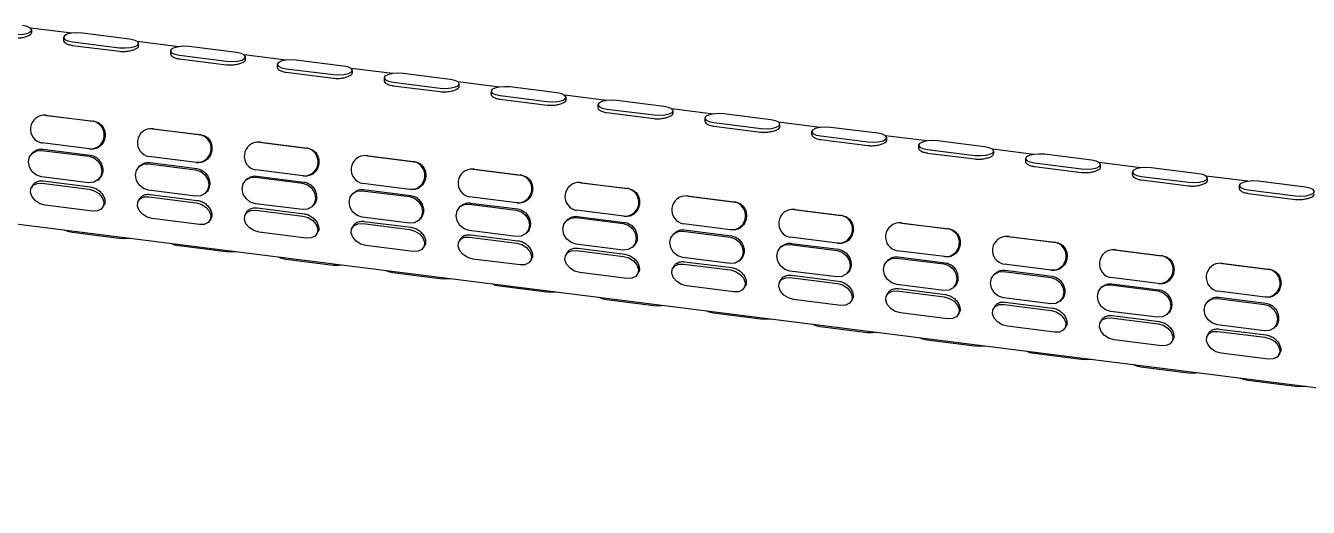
# Model space of a CAD drawing. Extents: x 0 to 951, y -2 to 427.
# Drawn here: x 334.66 to 363.28, y 85.39 to 96.15 of the extents above; entities that cross this region are included whole.
import ezdxf

# ---------------------------------------------------------------- set-up
doc = ezdxf.new("R2010")
doc.units = 0
doc.header["$LTSCALE"] = 23.1
doc.header["$MEASUREMENT"] = 0
doc.layers.get('0').update_dxf_attribs({"linetype": 'CONTINUOUS'})

msp = doc.modelspace()

# ---------------------------------------------------------------- linework, layer by layer
at = {"color": 7, "linetype": 'Continuous', "lineweight": 25}
for p, q in [((335.688, 95.979), (334.761, 96.096)), ((334.791, 95.99), (334.791, 96.052)), ((336.975, 95.848), (335.922, 95.981)), ((335.499, 95.886), (335.499, 95.824)), ((335.701, 95.789), (336.754, 95.657)), ((335.701, 95.709), (336.754, 95.576)), ((338.074, 95.679), (337.147, 95.796)), ((337.177, 95.69), (337.177, 95.752)), ((339.36, 95.548), (338.308, 95.68)), ((337.885, 95.585), (337.885, 95.523)), ((338.086, 95.408), (339.139, 95.276)), ((338.087, 95.489), (339.139, 95.356)), ((340.459, 95.378), (339.532, 95.495)), ((339.562, 95.389), (339.562, 95.451)), ((341.745, 95.247), (340.693, 95.38)), ((340.27, 95.285), (340.27, 95.223)), ((340.472, 95.188), (341.524, 95.056)), ((340.472, 95.108), (341.524, 94.975)), ((342.844, 95.078), (341.917, 95.195)), ((341.947, 95.089), (341.947, 95.151)), ((344.131, 94.947), (343.078, 95.079)), ((342.655, 94.984), (342.655, 94.922)), ((342.857, 94.888), (343.91, 94.755)), ((342.857, 94.807), (343.909, 94.675)), ((345.23, 94.777), (344.303, 94.894)), ((344.332, 94.788), (344.333, 94.85)), ((346.516, 94.646), (345.464, 94.779)), ((345.041, 94.684), (345.04, 94.622)), ((345.242, 94.507), (346.295, 94.374)), ((345.243, 94.587), (346.295, 94.455)), ((347.615, 94.477), (346.688, 94.594)), ((346.718, 94.488), (346.718, 94.55)), ((348.901, 94.346), (347.849, 94.478)), ((347.426, 94.383), (347.426, 94.321)), ((347.628, 94.287), (348.68, 94.154)), ((347.628, 94.206), (348.68, 94.074)), ((350, 94.176), (349.073, 94.293)), ((349.103, 94.187), (349.103, 94.249)), ((351.287, 94.045), (350.234, 94.178)), ((315.949, 94.057), (384.702, 85.395)), ((335.1, 94.149), (336.152, 94.016)), ((335.128, 94.146), (335.1, 94.149)), ((335.128, 94.146), (336.18, 94.013)), ((336.18, 94.013), (336.152, 94.016)), ((349.811, 94.083), (349.811, 94.021)), ((350.013, 93.986), (351.066, 93.854)), ((350.013, 93.906), (351.065, 93.773)), ((352.385, 93.876), (351.459, 93.993)), ((351.488, 93.887), (351.489, 93.949)), ((337.485, 93.848), (338.537, 93.716)), ((337.513, 93.845), (337.485, 93.848)), ((337.513, 93.845), (338.566, 93.713)), ((338.566, 93.713), (338.537, 93.716)), ((352.196, 93.782), (352.196, 93.72)), ((352.398, 93.605), (353.451, 93.473)), ((352.399, 93.686), (353.451, 93.553)), ((353.672, 93.745), (352.619, 93.877)), ((354.771, 93.575), (353.844, 93.692)), ((353.874, 93.586), (353.874, 93.648)), ((334.833, 93.329), (334.807, 93.306)), ((335.012, 93.365), (336.065, 93.233)), ((336.075, 93.396), (335.023, 93.529)), ((335.042, 93.391), (336.095, 93.259)), ((336.103, 93.393), (336.075, 93.396)), ((339.87, 93.548), (340.923, 93.415)), ((339.898, 93.545), (339.87, 93.548)), ((339.898, 93.545), (340.951, 93.412)), ((340.951, 93.412), (340.923, 93.415)), ((354.582, 93.481), (354.582, 93.419)), ((354.784, 93.385), (355.836, 93.252)), ((356.057, 93.444), (355.005, 93.577)), ((357.156, 93.275), (356.229, 93.392)), ((356.259, 93.286), (356.259, 93.348)), ((337.219, 93.029), (337.192, 93.006)), ((337.398, 93.065), (338.45, 92.932)), ((338.461, 93.096), (337.408, 93.228)), ((337.428, 93.091), (338.48, 92.958)), ((338.489, 93.093), (338.461, 93.096)), ((342.256, 93.247), (343.308, 93.115)), ((342.284, 93.244), (342.256, 93.247)), ((342.284, 93.244), (343.336, 93.112)), ((343.336, 93.112), (343.308, 93.115)), ((354.784, 93.305), (355.836, 93.172)), ((356.967, 93.181), (356.967, 93.119)), ((357.169, 93.085), (358.221, 92.952)), ((358.442, 93.143), (357.39, 93.276)), ((359.541, 92.974), (358.614, 93.091)), ((358.644, 92.985), (358.644, 93.047)), ((336.064, 92.643), (335.011, 92.775)), ((339.783, 92.764), (340.835, 92.632)), ((340.846, 92.795), (339.794, 92.928)), ((339.813, 92.79), (340.865, 92.658)), ((340.874, 92.792), (340.846, 92.795)), ((344.641, 92.947), (345.693, 92.814)), ((344.669, 92.944), (344.641, 92.947)), ((344.669, 92.944), (345.721, 92.811)), ((345.721, 92.811), (345.693, 92.814)), ((357.169, 93.004), (358.221, 92.872)), ((359.352, 92.88), (359.352, 92.818)), ((359.554, 92.784), (360.607, 92.651)), ((360.828, 92.843), (359.775, 92.976)), ((361.927, 92.674), (361, 92.791)), ((361.03, 92.684), (361.03, 92.747)), ((334.806, 92.576), (334.784, 92.534)), ((335.021, 92.63), (336.073, 92.497)), ((335.049, 92.681), (336.102, 92.549)), ((336.269, 92.702), (336.295, 92.724)), ((338.449, 92.342), (337.396, 92.475)), ((339.604, 92.728), (339.578, 92.705)), ((342.168, 92.464), (343.221, 92.331)), ((343.231, 92.494), (342.179, 92.627)), ((342.198, 92.49), (343.251, 92.357)), ((343.259, 92.492), (343.231, 92.494)), ((347.026, 92.646), (348.079, 92.514)), ((347.054, 92.643), (347.026, 92.646)), ((347.054, 92.643), (348.107, 92.511)), ((348.107, 92.511), (348.079, 92.514)), ((359.554, 92.704), (360.607, 92.571)), ((361.738, 92.58), (361.738, 92.518)), ((361.94, 92.484), (362.992, 92.351)), ((363.213, 92.542), (362.161, 92.675)), ((337.192, 92.275), (337.169, 92.234)), ((337.406, 92.329), (338.459, 92.196)), ((337.435, 92.381), (338.487, 92.248)), ((338.654, 92.401), (338.68, 92.424)), ((340.834, 92.041), (339.782, 92.174)), ((341.989, 92.428), (341.963, 92.405)), ((345.617, 92.194), (344.564, 92.327)), ((344.584, 92.189), (345.636, 92.057)), ((345.645, 92.191), (345.617, 92.194)), ((349.412, 92.346), (350.464, 92.213)), ((349.44, 92.343), (349.412, 92.346)), ((349.44, 92.343), (350.492, 92.21)), ((350.492, 92.21), (350.464, 92.213)), ((361.94, 92.403), (362.992, 92.271)), ((336.148, 92.008), (335.095, 92.14)), ((336.385, 92.103), (336.408, 92.144)), ((339.577, 91.975), (339.554, 91.933)), ((339.792, 92.029), (340.844, 91.896)), ((339.82, 92.08), (340.872, 91.948)), ((341.039, 92.101), (341.066, 92.123)), ((344.374, 92.127), (344.348, 92.104)), ((344.554, 92.163), (345.606, 92.031)), ((348.002, 91.893), (346.949, 92.026)), ((346.969, 91.889), (348.021, 91.756)), ((348.03, 91.89), (348.002, 91.893)), ((351.797, 92.045), (352.849, 91.913)), ((351.825, 92.042), (351.797, 92.045)), ((351.825, 92.042), (352.877, 91.91)), ((352.877, 91.91), (352.849, 91.913)), ((338.533, 91.707), (337.481, 91.84)), ((338.77, 91.802), (338.793, 91.844)), ((341.962, 91.674), (341.94, 91.633)), ((343.219, 91.741), (342.167, 91.874)), ((342.177, 91.728), (343.229, 91.595)), ((342.205, 91.78), (343.258, 91.647)), ((343.425, 91.8), (343.451, 91.823)), ((346.76, 91.826), (346.734, 91.804)), ((346.939, 91.863), (347.991, 91.73)), ((350.387, 91.593), (349.335, 91.726)), ((354.182, 91.745), (355.235, 91.612)), ((354.21, 91.742), (354.182, 91.745)), ((354.21, 91.742), (355.263, 91.609)), ((355.263, 91.609), (355.235, 91.612)), ((335.692, 91.539), (336.745, 91.406)), ((340.918, 91.407), (339.866, 91.539)), ((341.156, 91.502), (341.178, 91.543)), ((344.348, 91.374), (344.325, 91.332)), ((345.605, 91.44), (344.552, 91.573)), ((344.562, 91.428), (345.615, 91.295)), ((344.591, 91.479), (345.643, 91.347)), ((345.81, 91.499), (345.836, 91.522)), ((349.145, 91.526), (349.119, 91.503)), ((349.324, 91.562), (350.377, 91.43)), ((349.354, 91.588), (350.407, 91.456)), ((350.415, 91.59), (350.387, 91.593)), ((352.772, 91.292), (351.72, 91.425)), ((356.567, 91.444), (357.62, 91.312)), ((356.596, 91.441), (356.567, 91.444)), ((356.596, 91.441), (357.648, 91.309)), ((357.648, 91.309), (357.62, 91.312)), ((338.078, 91.238), (339.13, 91.106)), ((343.304, 91.106), (342.251, 91.239)), ((343.541, 91.201), (343.563, 91.243)), ((346.733, 91.073), (346.71, 91.032)), ((347.99, 91.14), (346.938, 91.273)), ((346.948, 91.127), (348, 90.994)), ((346.976, 91.179), (348.028, 91.046)), ((348.195, 91.199), (348.221, 91.222)), ((351.53, 91.225), (351.504, 91.203)), ((351.71, 91.262), (352.762, 91.129)), ((351.74, 91.288), (352.792, 91.155)), ((352.801, 91.289), (352.772, 91.292)), ((355.158, 90.992), (354.105, 91.124)), ((358.953, 91.144), (360.005, 91.011)), ((358.981, 91.141), (358.953, 91.144)), ((358.981, 91.141), (360.033, 91.008)), ((340.463, 90.938), (341.515, 90.805)), ((345.689, 90.806), (344.637, 90.938)), ((345.926, 90.901), (345.949, 90.942)), ((349.118, 90.773), (349.096, 90.731)), ((350.375, 90.839), (349.323, 90.972)), ((349.333, 90.826), (350.385, 90.694)), ((349.361, 90.878), (350.413, 90.746)), ((350.581, 90.898), (350.607, 90.921)), ((353.916, 90.925), (353.89, 90.902)), ((354.095, 90.961), (355.147, 90.829)), ((354.125, 90.987), (355.177, 90.855)), ((355.186, 90.989), (355.158, 90.992)), ((357.543, 90.691), (356.491, 90.824)), ((360.033, 91.008), (360.005, 91.011)), ((361.338, 90.843), (362.39, 90.711)), ((361.366, 90.84), (361.338, 90.843)), ((361.366, 90.84), (362.419, 90.708)), ((342.848, 90.637), (343.901, 90.504)), ((348.074, 90.505), (347.022, 90.638)), ((348.311, 90.6), (348.334, 90.642)), ((351.504, 90.472), (351.481, 90.431)), ((352.761, 90.539), (351.708, 90.671)), ((351.718, 90.526), (352.771, 90.393)), ((351.746, 90.578), (352.799, 90.445)), ((352.966, 90.598), (352.992, 90.621)), ((356.301, 90.624), (356.275, 90.602)), ((356.48, 90.661), (357.533, 90.528)), ((356.51, 90.687), (357.563, 90.554)), ((357.571, 90.688), (357.543, 90.691)), ((359.928, 90.391), (358.876, 90.523)), ((362.419, 90.708), (362.39, 90.711)), ((345.233, 90.337), (346.286, 90.204)), ((350.46, 90.205), (349.407, 90.337)), ((350.697, 90.3), (350.719, 90.341)), ((353.889, 90.172), (353.866, 90.13)), ((355.146, 90.238), (354.094, 90.371)), ((354.103, 90.225), (355.156, 90.093)), ((354.132, 90.277), (355.184, 90.145)), ((355.351, 90.297), (355.377, 90.32)), ((358.686, 90.324), (358.66, 90.301)), ((358.866, 90.36), (359.918, 90.228)), ((358.896, 90.386), (359.948, 90.254)), ((359.957, 90.388), (359.928, 90.391)), ((362.314, 90.09), (361.261, 90.223)), ((347.619, 90.036), (348.671, 89.903)), ((352.845, 89.904), (351.793, 90.037)), ((353.082, 89.999), (353.105, 90.041)), ((357.531, 89.938), (356.479, 90.07)), ((356.489, 89.925), (357.541, 89.792)), ((356.517, 89.977), (357.569, 89.844)), ((357.737, 89.997), (357.763, 90.019)), ((361.072, 90.023), (361.046, 90.001)), ((361.251, 90.06), (362.303, 89.927)), ((361.281, 90.086), (362.333, 89.953)), ((362.342, 90.087), (362.314, 90.09)), ((350.004, 89.735), (351.056, 89.603)), ((355.23, 89.604), (354.178, 89.736)), ((355.467, 89.699), (355.49, 89.74)), ((356.274, 89.871), (356.252, 89.83)), ((359.917, 89.637), (358.864, 89.77)), ((358.874, 89.624), (359.926, 89.492)), ((358.902, 89.676), (359.955, 89.544)), ((360.122, 89.696), (360.148, 89.719)), ((352.389, 89.435), (353.442, 89.302)), ((357.616, 89.303), (356.563, 89.436)), ((357.853, 89.398), (357.875, 89.44)), ((358.659, 89.571), (358.637, 89.529)), ((362.302, 89.337), (361.25, 89.469)), ((361.259, 89.324), (362.312, 89.191)), ((361.288, 89.376), (362.34, 89.243)), ((362.507, 89.396), (362.533, 89.418)), ((354.775, 89.134), (355.827, 89.002)), ((360.001, 89.003), (358.948, 89.135)), ((360.238, 89.098), (360.261, 89.139)), ((361.045, 89.27), (361.022, 89.229)), ((357.16, 88.834), (358.212, 88.701)), ((362.386, 88.702), (361.334, 88.835)), ((362.623, 88.797), (362.646, 88.839)), ((359.545, 88.533), (360.598, 88.401)), ((361.931, 88.233), (362.983, 88.1))]:
    msp.add_line(p, q, dxfattribs=at)
at = {"color": 7, "linetype": 'Continuous', "lineweight": 25, "flags": 128}
for points in [[(334.368, 95.957), (334.489, 95.95), (334.607, 95.959), (334.707, 95.982), (334.771, 96.016), (334.791, 96.056), (334.764, 96.095), (334.693, 96.127), (334.589, 96.149)], [(335.922, 95.981), (335.802, 95.988), (335.683, 95.979), (335.584, 95.956), (335.52, 95.922), (335.5, 95.882), (335.527, 95.843), (335.598, 95.811), (335.701, 95.789)], [(336.754, 95.657), (336.874, 95.65), (336.993, 95.659), (337.092, 95.682), (337.157, 95.716), (337.177, 95.755), (337.149, 95.794), (337.078, 95.827), (336.975, 95.848)], [(338.308, 95.68), (338.187, 95.687), (338.069, 95.678), (337.969, 95.655), (337.905, 95.621), (337.885, 95.582), (337.912, 95.543), (337.983, 95.51), (338.087, 95.489)], [(339.139, 95.356), (339.259, 95.349), (339.378, 95.358), (339.477, 95.381), (339.542, 95.415), (339.562, 95.454), (339.534, 95.494), (339.463, 95.526), (339.36, 95.548)], [(340.693, 95.38), (340.573, 95.386), (340.454, 95.378), (340.355, 95.355), (340.29, 95.321), (340.27, 95.281), (340.298, 95.242), (340.369, 95.21), (340.472, 95.188)], [(341.524, 95.056), (341.645, 95.049), (341.763, 95.058), (341.863, 95.081), (341.927, 95.115), (341.947, 95.154), (341.92, 95.193), (341.849, 95.226), (341.745, 95.247)], [(343.078, 95.079), (342.958, 95.086), (342.839, 95.077), (342.74, 95.054), (342.675, 95.02), (342.655, 94.981), (342.683, 94.942), (342.754, 94.909), (342.857, 94.888)], [(343.91, 94.755), (344.03, 94.748), (344.149, 94.757), (344.248, 94.78), (344.312, 94.814), (344.332, 94.853), (344.305, 94.893), (344.234, 94.925), (344.131, 94.947)], [(345.464, 94.779), (345.343, 94.785), (345.224, 94.777), (345.125, 94.754), (345.061, 94.72), (345.041, 94.68), (345.068, 94.641), (345.139, 94.609), (345.243, 94.587)], [(346.295, 94.455), (346.415, 94.448), (346.534, 94.457), (346.633, 94.48), (346.698, 94.513), (346.718, 94.553), (346.69, 94.592), (346.619, 94.625), (346.516, 94.646)], [(347.849, 94.478), (347.729, 94.485), (347.61, 94.476), (347.511, 94.453), (347.446, 94.419), (347.426, 94.38), (347.454, 94.341), (347.524, 94.308), (347.628, 94.287)], [(348.68, 94.154), (348.801, 94.147), (348.919, 94.156), (349.019, 94.179), (349.083, 94.213), (349.103, 94.252), (349.076, 94.291), (349.005, 94.324), (348.901, 94.346)], [(350.234, 94.178), (350.114, 94.184), (349.995, 94.176), (349.896, 94.153), (349.831, 94.119), (349.811, 94.079), (349.839, 94.04), (349.91, 94.007), (350.013, 93.986)], [(351.066, 93.854), (351.186, 93.847), (351.305, 93.856), (351.404, 93.879), (351.468, 93.912), (351.488, 93.952), (351.461, 93.991), (351.39, 94.024), (351.287, 94.045)], [(352.619, 93.877), (352.499, 93.884), (352.38, 93.875), (352.281, 93.852), (352.217, 93.818), (352.197, 93.779), (352.224, 93.74), (352.295, 93.707), (352.399, 93.686)], [(353.451, 93.553), (353.571, 93.546), (353.69, 93.555), (353.789, 93.578), (353.854, 93.612), (353.874, 93.651), (353.846, 93.69), (353.775, 93.723), (353.672, 93.745)], [(335.011, 92.775), (334.899, 92.812), (334.805, 92.888), (334.741, 92.991), (334.719, 93.107), (334.742, 93.217), (334.806, 93.305), (334.901, 93.357), (335.012, 93.365)], [(355.005, 93.577), (354.885, 93.583), (354.766, 93.575), (354.667, 93.551), (354.602, 93.518), (354.582, 93.478), (354.609, 93.439), (354.68, 93.406), (354.784, 93.385)], [(355.836, 93.252), (355.956, 93.246), (356.075, 93.254), (356.174, 93.278), (356.239, 93.311), (356.259, 93.351), (356.231, 93.39), (356.161, 93.423), (356.057, 93.444)], [(336.065, 93.233), (336.177, 93.196), (336.271, 93.12), (336.334, 93.017), (336.356, 92.901), (336.334, 92.791), (336.27, 92.703), (336.175, 92.651), (336.064, 92.643)], [(337.396, 92.475), (337.285, 92.511), (337.19, 92.587), (337.127, 92.691), (337.105, 92.807), (337.127, 92.917), (337.191, 93.005), (337.286, 93.057), (337.398, 93.065)], [(357.39, 93.276), (357.27, 93.283), (357.151, 93.274), (357.052, 93.251), (356.987, 93.217), (356.967, 93.178), (356.995, 93.139), (357.066, 93.106), (357.169, 93.085)], [(358.221, 92.952), (358.342, 92.945), (358.461, 92.954), (358.56, 92.977), (358.624, 93.011), (358.644, 93.05), (358.617, 93.089), (358.546, 93.122), (358.442, 93.143)], [(338.45, 92.932), (338.562, 92.896), (338.657, 92.82), (338.72, 92.716), (338.742, 92.6), (338.719, 92.49), (338.656, 92.402), (338.561, 92.35), (338.449, 92.342)], [(339.782, 92.174), (339.67, 92.211), (339.575, 92.287), (339.512, 92.39), (339.49, 92.506), (339.513, 92.616), (339.576, 92.704), (339.671, 92.756), (339.783, 92.764)], [(359.775, 92.976), (359.655, 92.982), (359.536, 92.974), (359.437, 92.95), (359.373, 92.917), (359.353, 92.877), (359.38, 92.838), (359.451, 92.805), (359.554, 92.784)], [(360.607, 92.651), (360.727, 92.645), (360.846, 92.653), (360.945, 92.677), (361.01, 92.71), (361.03, 92.75), (361.002, 92.789), (360.931, 92.822), (360.828, 92.843)], [(335.095, 92.14), (334.981, 92.173), (334.878, 92.238), (334.802, 92.325), (334.766, 92.422), (334.774, 92.513), (334.825, 92.584), (334.912, 92.625), (335.021, 92.63)], [(336.073, 92.497), (336.188, 92.464), (336.291, 92.399), (336.366, 92.312), (336.403, 92.216), (336.395, 92.125), (336.344, 92.053), (336.257, 92.012), (336.148, 92.008)], [(340.835, 92.632), (340.947, 92.595), (341.042, 92.519), (341.105, 92.416), (341.127, 92.3), (341.105, 92.19), (341.041, 92.102), (340.946, 92.05), (340.834, 92.041)], [(342.167, 91.874), (342.055, 91.91), (341.961, 91.986), (341.897, 92.09), (341.875, 92.206), (341.898, 92.316), (341.961, 92.403), (342.056, 92.456), (342.168, 92.464)], [(362.161, 92.675), (362.04, 92.682), (361.922, 92.673), (361.822, 92.65), (361.758, 92.616), (361.738, 92.577), (361.765, 92.538), (361.836, 92.505), (361.94, 92.484)], [(362.992, 92.351), (363.112, 92.344), (363.231, 92.353), (363.33, 92.376), (363.395, 92.41), (363.415, 92.449), (363.387, 92.488), (363.316, 92.521), (363.213, 92.542)], [(337.481, 91.84), (337.366, 91.873), (337.263, 91.938), (337.188, 92.025), (337.151, 92.121), (337.159, 92.212), (337.211, 92.283), (337.297, 92.325), (337.406, 92.329)], [(338.459, 92.196), (338.573, 92.164), (338.676, 92.099), (338.752, 92.011), (338.788, 91.915), (338.78, 91.824), (338.729, 91.753), (338.642, 91.712), (338.533, 91.707)], [(343.221, 92.331), (343.333, 92.295), (343.427, 92.219), (343.49, 92.115), (343.512, 91.999), (343.49, 91.889), (343.426, 91.801), (343.331, 91.749), (343.219, 91.741)], [(339.866, 91.539), (339.751, 91.572), (339.648, 91.637), (339.573, 91.724), (339.537, 91.821), (339.545, 91.912), (339.596, 91.983), (339.683, 92.024), (339.792, 92.029)], [(340.844, 91.896), (340.959, 91.863), (341.062, 91.798), (341.137, 91.711), (341.173, 91.615), (341.165, 91.524), (341.114, 91.452), (341.027, 91.411), (340.918, 91.407)], [(344.552, 91.573), (344.441, 91.61), (344.346, 91.686), (344.283, 91.789), (344.261, 91.905), (344.283, 92.015), (344.347, 92.103), (344.442, 92.155), (344.554, 92.163)], [(345.606, 92.031), (345.718, 91.994), (345.813, 91.918), (345.876, 91.815), (345.898, 91.699), (345.875, 91.589), (345.812, 91.501), (345.717, 91.449), (345.605, 91.44)], [(342.251, 91.239), (342.137, 91.271), (342.034, 91.336), (341.958, 91.424), (341.922, 91.52), (341.93, 91.611), (341.981, 91.682), (342.068, 91.724), (342.177, 91.728)], [(346.938, 91.273), (346.826, 91.309), (346.731, 91.385), (346.668, 91.489), (346.646, 91.605), (346.669, 91.715), (346.732, 91.802), (346.827, 91.854), (346.939, 91.863)], [(347.991, 91.73), (348.103, 91.694), (348.198, 91.618), (348.261, 91.514), (348.283, 91.398), (348.261, 91.288), (348.197, 91.2), (348.102, 91.148), (347.99, 91.14)], [(335.52, 91.591), (335.589, 91.56), (335.692, 91.539)], [(336.745, 91.406), (336.865, 91.399), (336.979, 91.407)], [(343.229, 91.595), (343.344, 91.563), (343.447, 91.498), (343.522, 91.41), (343.559, 91.314), (343.551, 91.223), (343.499, 91.152), (343.413, 91.111), (343.304, 91.106)], [(344.637, 90.938), (344.522, 90.971), (344.419, 91.036), (344.344, 91.123), (344.307, 91.22), (344.315, 91.311), (344.366, 91.382), (344.453, 91.423), (344.562, 91.428)], [(349.323, 90.972), (349.211, 91.009), (349.116, 91.084), (349.053, 91.188), (349.031, 91.304), (349.054, 91.414), (349.117, 91.502), (349.212, 91.554), (349.324, 91.562)], [(350.377, 91.43), (350.488, 91.393), (350.583, 91.317), (350.646, 91.214), (350.668, 91.098), (350.646, 90.988), (350.582, 90.9), (350.487, 90.848), (350.375, 90.839)], [(337.906, 91.291), (337.974, 91.259), (338.078, 91.238)], [(339.13, 91.106), (339.25, 91.099), (339.364, 91.107)], [(345.615, 91.295), (345.729, 91.262), (345.832, 91.197), (345.908, 91.11), (345.944, 91.013), (345.936, 90.923), (345.885, 90.851), (345.798, 90.81), (345.689, 90.806)], [(347.022, 90.638), (346.907, 90.67), (346.804, 90.735), (346.729, 90.823), (346.692, 90.919), (346.7, 91.01), (346.752, 91.081), (346.839, 91.122), (346.948, 91.127)], [(351.708, 90.671), (351.596, 90.708), (351.502, 90.784), (351.439, 90.888), (351.417, 91.003), (351.439, 91.114), (351.503, 91.201), (351.598, 91.253), (351.71, 91.262)], [(352.762, 91.129), (352.874, 91.093), (352.968, 91.017), (353.032, 90.913), (353.054, 90.797), (353.031, 90.687), (352.968, 90.599), (352.873, 90.547), (352.761, 90.539)], [(340.291, 90.99), (340.359, 90.959), (340.463, 90.938)], [(341.515, 90.805), (341.635, 90.798), (341.749, 90.806)], [(348, 90.994), (348.115, 90.962), (348.217, 90.897), (348.293, 90.809), (348.329, 90.713), (348.321, 90.622), (348.27, 90.551), (348.183, 90.51), (348.074, 90.505)], [(349.407, 90.337), (349.293, 90.37), (349.19, 90.435), (349.114, 90.522), (349.078, 90.619), (349.086, 90.709), (349.137, 90.781), (349.224, 90.822), (349.333, 90.826)], [(354.094, 90.371), (353.982, 90.408), (353.887, 90.483), (353.824, 90.587), (353.802, 90.703), (353.824, 90.813), (353.888, 90.901), (353.983, 90.953), (354.095, 90.961)], [(355.147, 90.829), (355.259, 90.792), (355.354, 90.716), (355.417, 90.612), (355.439, 90.497), (355.416, 90.387), (355.353, 90.299), (355.258, 90.247), (355.146, 90.238)], [(342.676, 90.689), (342.745, 90.658), (342.848, 90.637)], [(343.901, 90.504), (344.021, 90.498), (344.134, 90.506)], [(350.385, 90.694), (350.5, 90.661), (350.603, 90.596), (350.678, 90.509), (350.715, 90.412), (350.707, 90.322), (350.655, 90.25), (350.569, 90.209), (350.46, 90.205)], [(351.793, 90.037), (351.678, 90.069), (351.575, 90.134), (351.5, 90.222), (351.463, 90.318), (351.471, 90.409), (351.522, 90.48), (351.609, 90.521), (351.718, 90.526)], [(356.479, 90.07), (356.367, 90.107), (356.272, 90.183), (356.209, 90.287), (356.187, 90.402), (356.21, 90.513), (356.273, 90.6), (356.368, 90.652), (356.48, 90.661)], [(357.533, 90.528), (357.644, 90.492), (357.739, 90.416), (357.802, 90.312), (357.824, 90.196), (357.802, 90.086), (357.738, 89.998), (357.643, 89.946), (357.531, 89.938)], [(345.061, 90.389), (345.13, 90.358), (345.233, 90.337)], [(346.286, 90.204), (346.406, 90.197), (346.52, 90.205)], [(352.771, 90.393), (352.885, 90.361), (352.988, 90.296), (353.064, 90.208), (353.1, 90.112), (353.092, 90.021), (353.041, 89.95), (352.954, 89.909), (352.845, 89.904)], [(354.178, 89.736), (354.063, 89.769), (353.96, 89.834), (353.885, 89.921), (353.848, 90.018), (353.856, 90.108), (353.908, 90.18), (353.994, 90.221), (354.103, 90.225)], [(358.864, 89.77), (358.752, 89.806), (358.658, 89.882), (358.595, 89.986), (358.573, 90.102), (358.595, 90.212), (358.659, 90.3), (358.754, 90.352), (358.866, 90.36)], [(359.918, 90.228), (360.03, 90.191), (360.124, 90.115), (360.188, 90.011), (360.21, 89.896), (360.187, 89.786), (360.123, 89.698), (360.028, 89.646), (359.917, 89.637)], [(347.447, 90.088), (347.515, 90.057), (347.619, 90.036)], [(348.671, 89.903), (348.791, 89.897), (348.905, 89.905)], [(355.156, 90.093), (355.271, 90.06), (355.373, 89.995), (355.449, 89.908), (355.485, 89.811), (355.477, 89.721), (355.426, 89.649), (355.339, 89.608), (355.23, 89.604)], [(356.563, 89.436), (356.448, 89.468), (356.346, 89.533), (356.27, 89.621), (356.234, 89.717), (356.242, 89.808), (356.293, 89.879), (356.38, 89.92), (356.489, 89.925)], [(361.25, 89.469), (361.138, 89.506), (361.043, 89.582), (360.98, 89.686), (360.958, 89.801), (360.98, 89.912), (361.044, 89.999), (361.139, 90.051), (361.251, 90.06)], [(362.303, 89.927), (362.415, 89.891), (362.51, 89.815), (362.573, 89.711), (362.595, 89.595), (362.572, 89.485), (362.509, 89.397), (362.414, 89.345), (362.302, 89.337)], [(349.832, 89.788), (349.901, 89.757), (350.004, 89.735)], [(351.056, 89.603), (351.177, 89.596), (351.29, 89.604)], [(357.541, 89.792), (357.656, 89.76), (357.759, 89.695), (357.834, 89.607), (357.871, 89.511), (357.863, 89.42), (357.811, 89.349), (357.725, 89.308), (357.616, 89.303)], [(358.948, 89.135), (358.834, 89.168), (358.731, 89.233), (358.655, 89.32), (358.619, 89.417), (358.627, 89.507), (358.678, 89.579), (358.765, 89.62), (358.874, 89.624)], [(352.217, 89.487), (352.286, 89.456), (352.389, 89.435)], [(359.926, 89.492), (360.041, 89.459), (360.144, 89.394), (360.219, 89.307), (360.256, 89.21), (360.248, 89.12), (360.197, 89.048), (360.11, 89.007), (360.001, 89.003)], [(361.334, 88.835), (361.219, 88.867), (361.116, 88.932), (361.041, 89.02), (361.004, 89.116), (361.012, 89.207), (361.064, 89.278), (361.15, 89.319), (361.259, 89.324)], [(353.442, 89.302), (353.562, 89.296), (353.676, 89.304)], [(354.603, 89.187), (354.671, 89.156), (354.775, 89.134)], [(362.312, 89.191), (362.426, 89.159), (362.529, 89.094), (362.605, 89.006), (362.641, 88.91), (362.633, 88.819), (362.582, 88.748), (362.495, 88.707), (362.386, 88.702)], [(355.827, 89.002), (355.947, 88.995), (356.061, 89.003)], [(356.988, 88.886), (357.057, 88.855), (357.16, 88.834)], [(358.212, 88.701), (358.333, 88.695), (358.446, 88.703)], [(359.373, 88.586), (359.442, 88.555), (359.545, 88.533)], [(360.598, 88.401), (360.718, 88.394), (360.832, 88.402)], [(361.759, 88.285), (361.827, 88.254), (361.931, 88.233)], [(362.983, 88.1), (363.103, 88.094), (363.217, 88.102)]]:
    msp.add_lwpolyline(points, dxfattribs=at)
at = {"color": 7, "linetype": 'Continuous', "lineweight": 25}
for centre, start, end in [((335.076, 93.837), 85.6589, 260.2304), ((336.099, 93.708), 265.6587, 80.2306), ((337.461, 93.536), 85.6587, 260.2307), ((338.484, 93.407), 265.6587, 80.2306), ((339.847, 93.236), 85.6587, 260.2307), ((340.87, 93.107), 265.6587, 80.2306), ((342.232, 92.935), 85.6587, 260.2307), ((343.255, 92.806), 265.6587, 80.2306), ((344.617, 92.635), 85.6587, 260.2307), ((345.64, 92.506), 265.6589, 80.2304), ((347.003, 92.334), 85.6589, 260.2304), ((348.026, 92.205), 265.6585, 80.2309), ((349.388, 92.034), 85.6584, 260.2309), ((350.411, 91.905), 265.6589, 80.2304), ((351.773, 91.733), 85.6589, 260.2304), ((352.796, 91.604), 265.6589, 80.2304), ((354.158, 91.433), 85.6582, 260.2311), ((355.181, 91.304), 265.6585, 80.2309), ((356.544, 91.132), 85.6589, 260.2304), ((357.567, 91.003), 265.6589, 80.2304), ((358.929, 90.832), 85.6589, 260.2304), ((359.952, 90.703), 265.6585, 80.2309), ((361.314, 90.531), 85.6584, 260.2309), ((362.337, 90.402), 265.6589, 80.2304)]:
    msp.add_arc(centre, 0.313, start, end, dxfattribs=at)
for points, knots in [([(334.368, 95.877), (334.402, 95.874), (334.47, 95.869), (334.576, 95.881), (334.671, 95.904), (334.743, 95.935), (334.786, 95.965), (334.787, 95.983), (334.788, 95.99)], [0, 0, 0, 0, 0.1734533, 0.3468613, 0.5213869, 0.6966565, 0.8707228, 1, 1, 1, 1]), ([(335.502, 95.824), (335.501, 95.82), (335.497, 95.805), (335.523, 95.773), (335.579, 95.737), (335.647, 95.717), (335.69, 95.711), (335.701, 95.709)], [0, 0, 0, 0, 0.069455, 0.34614, 0.625283, 0.904588, 1, 1, 1, 1]), ([(336.754, 95.576), (336.787, 95.574), (336.855, 95.569), (336.961, 95.581), (337.056, 95.604), (337.128, 95.635), (337.171, 95.665), (337.173, 95.682), (337.173, 95.69)], [0, 0, 0, 0, 0.173454, 0.346862, 0.521387, 0.696657, 0.870723, 1, 1, 1, 1]), ([(337.888, 95.523), (337.887, 95.52), (337.882, 95.504), (337.908, 95.473), (337.965, 95.437), (338.032, 95.416), (338.075, 95.41), (338.086, 95.408)], [0, 0, 0, 0, 0.069453, 0.34614, 0.625283, 0.904584, 1, 1, 1, 1]), ([(339.139, 95.276), (339.173, 95.273), (339.241, 95.268), (339.346, 95.28), (339.441, 95.303), (339.514, 95.334), (339.557, 95.364), (339.558, 95.382), (339.559, 95.389)], [0, 0, 0, 0, 0.173453, 0.346861, 0.521387, 0.696657, 0.870723, 1, 1, 1, 1]), ([(340.273, 95.222), (340.272, 95.219), (340.267, 95.204), (340.293, 95.172), (340.35, 95.136), (340.417, 95.116), (340.461, 95.11), (340.472, 95.108)], [0, 0, 0, 0, 0.069453, 0.346137, 0.625284, 0.904584, 1, 1, 1, 1]), ([(341.524, 94.975), (341.558, 94.973), (341.626, 94.968), (341.732, 94.98), (341.826, 95.003), (341.899, 95.033), (341.942, 95.064), (341.943, 95.081), (341.944, 95.089)], [0, 0, 0, 0, 0.17345, 0.346861, 0.521387, 0.696657, 0.870723, 1, 1, 1, 1]), ([(342.658, 94.922), (342.657, 94.919), (342.653, 94.903), (342.679, 94.872), (342.735, 94.836), (342.803, 94.815), (342.846, 94.809), (342.857, 94.807)], [0, 0, 0, 0, 0.069453, 0.346137, 0.625284, 0.904584, 1, 1, 1, 1]), ([(343.909, 94.675), (343.943, 94.672), (344.011, 94.667), (344.117, 94.679), (344.212, 94.702), (344.284, 94.733), (344.327, 94.763), (344.329, 94.781), (344.329, 94.788)], [0, 0, 0, 0, 0.17345, 0.346861, 0.521387, 0.696657, 0.870723, 1, 1, 1, 1]), ([(345.044, 94.621), (345.043, 94.618), (345.038, 94.603), (345.064, 94.571), (345.121, 94.535), (345.188, 94.515), (345.231, 94.509), (345.242, 94.507)], [0, 0, 0, 0, 0.069455, 0.346138, 0.625284, 0.904584, 1, 1, 1, 1]), ([(346.295, 94.374), (346.329, 94.372), (346.396, 94.367), (346.502, 94.379), (346.597, 94.402), (346.67, 94.432), (346.713, 94.463), (346.714, 94.48), (346.715, 94.488)], [0, 0, 0, 0, 0.173454, 0.346862, 0.521386, 0.696657, 0.870723, 1, 1, 1, 1]), ([(347.429, 94.321), (347.428, 94.318), (347.423, 94.302), (347.449, 94.271), (347.506, 94.235), (347.573, 94.214), (347.617, 94.208), (347.628, 94.206)], [0, 0, 0, 0, 0.069453, 0.346137, 0.625284, 0.904584, 1, 1, 1, 1]), ([(348.68, 94.074), (348.714, 94.071), (348.782, 94.066), (348.888, 94.078), (348.982, 94.101), (349.055, 94.132), (349.098, 94.162), (349.099, 94.18), (349.1, 94.187)], [0, 0, 0, 0, 0.173453, 0.34686, 0.521387, 0.696657, 0.870722, 1, 1, 1, 1]), ([(336.18, 94.013), (336.212, 94.006), (336.276, 93.991), (336.355, 93.927), (336.409, 93.841), (336.434, 93.738), (336.426, 93.632), (336.387, 93.534), (336.322, 93.454), (336.236, 93.403), (336.159, 93.388), (336.115, 93.392), (336.103, 93.393)], [0, 0, 0, 0, 0.106624, 0.213219, 0.320502, 0.428242, 0.535242, 0.64147, 0.748073, 0.855626, 0.963237, 1, 1, 1, 1]), ([(349.814, 94.02), (349.813, 94.017), (349.808, 94.002), (349.834, 93.97), (349.891, 93.934), (349.959, 93.914), (350.002, 93.907), (350.013, 93.906)], [0, 0, 0, 0, 0.069456, 0.346139, 0.625285, 0.904584, 1, 1, 1, 1]), ([(351.065, 93.773), (351.099, 93.771), (351.167, 93.766), (351.273, 93.778), (351.368, 93.801), (351.44, 93.831), (351.483, 93.862), (351.485, 93.879), (351.485, 93.887)], [0, 0, 0, 0, 0.173448, 0.346862, 0.521386, 0.696656, 0.870723, 1, 1, 1, 1]), ([(338.566, 93.713), (338.598, 93.705), (338.662, 93.69), (338.74, 93.627), (338.794, 93.541), (338.819, 93.438), (338.811, 93.331), (338.773, 93.233), (338.707, 93.154), (338.621, 93.102), (338.544, 93.088), (338.5, 93.092), (338.489, 93.093)], [0, 0, 0, 0, 0.106624, 0.213219, 0.320502, 0.428242, 0.535242, 0.64147, 0.748073, 0.855626, 0.963237, 1, 1, 1, 1]), ([(352.2, 93.72), (352.199, 93.717), (352.194, 93.701), (352.22, 93.67), (352.277, 93.634), (352.344, 93.613), (352.387, 93.607), (352.398, 93.605)], [0, 0, 0, 0, 0.069453, 0.346137, 0.625284, 0.904584, 1, 1, 1, 1]), ([(334.834, 93.329), (334.859, 93.347), (334.911, 93.383), (334.987, 93.396), (335.031, 93.392), (335.042, 93.391)], [0, 0, 0, 0, 0.417154, 0.851594, 1, 1, 1, 1]), ([(340.951, 93.412), (340.983, 93.405), (341.047, 93.39), (341.125, 93.326), (341.18, 93.24), (341.204, 93.137), (341.197, 93.031), (341.158, 92.933), (341.093, 92.853), (341.007, 92.802), (340.929, 92.787), (340.885, 92.791), (340.874, 92.792)], [0, 0, 0, 0, 0.106622, 0.213219, 0.320502, 0.428242, 0.535242, 0.64147, 0.748073, 0.855626, 0.963237, 1, 1, 1, 1]), ([(353.451, 93.473), (353.485, 93.47), (353.552, 93.465), (353.658, 93.477), (353.753, 93.5), (353.826, 93.531), (353.868, 93.561), (353.87, 93.579), (353.87, 93.586)], [0, 0, 0, 0, 0.173453, 0.346861, 0.521384, 0.696656, 0.870722, 1, 1, 1, 1]), ([(354.585, 93.419), (354.584, 93.416), (354.579, 93.401), (354.605, 93.369), (354.662, 93.333), (354.729, 93.313), (354.773, 93.306), (354.784, 93.305)], [0, 0, 0, 0, 0.069456, 0.346139, 0.625276, 0.904584, 1, 1, 1, 1]), ([(336.095, 93.259), (336.127, 93.251), (336.192, 93.236), (336.277, 93.173), (336.341, 93.088), (336.377, 92.988), (336.382, 92.886), (336.354, 92.797), (336.322, 92.741), (336.296, 92.725), (336.295, 92.725)], [0, 0, 0, 0, 0.1417315, 0.283426, 0.4260333, 0.5692494, 0.7114815, 0.8526866, 0.9943913, 1, 1, 1, 1]), ([(337.219, 93.028), (337.244, 93.046), (337.296, 93.083), (337.372, 93.096), (337.417, 93.092), (337.428, 93.091)], [0, 0, 0, 0, 0.417154, 0.8515863, 1, 1, 1, 1]), ([(343.336, 93.112), (343.368, 93.104), (343.432, 93.089), (343.511, 93.026), (343.565, 92.939), (343.59, 92.837), (343.582, 92.73), (343.543, 92.632), (343.478, 92.553), (343.392, 92.501), (343.315, 92.487), (343.271, 92.491), (343.259, 92.492)], [0, 0, 0, 0, 0.106622, 0.213219, 0.320502, 0.428242, 0.535243, 0.641471, 0.748075, 0.855626, 0.963239, 1, 1, 1, 1]), ([(355.836, 93.172), (355.87, 93.17), (355.938, 93.164), (356.044, 93.176), (356.138, 93.2), (356.211, 93.23), (356.254, 93.261), (356.255, 93.278), (356.256, 93.286)], [0, 0, 0, 0, 0.173453, 0.346861, 0.521388, 0.696658, 0.870724, 1, 1, 1, 1]), ([(356.97, 93.119), (356.969, 93.116), (356.964, 93.1), (356.99, 93.069), (357.047, 93.033), (357.114, 93.012), (357.158, 93.006), (357.169, 93.004)], [0, 0, 0, 0, 0.069453, 0.346137, 0.625284, 0.904584, 1, 1, 1, 1]), ([(338.48, 92.958), (338.513, 92.951), (338.578, 92.936), (338.662, 92.872), (338.726, 92.787), (338.762, 92.687), (338.768, 92.585), (338.74, 92.496), (338.708, 92.44), (338.681, 92.425), (338.68, 92.424)], [0, 0, 0, 0, 0.1417315, 0.283426, 0.4260333, 0.5692494, 0.7114815, 0.8526866, 0.9943913, 1, 1, 1, 1]), ([(339.604, 92.727), (339.63, 92.746), (339.681, 92.782), (339.758, 92.795), (339.802, 92.791), (339.813, 92.79)], [0, 0, 0, 0, 0.417158, 0.851587, 1, 1, 1, 1]), ([(345.721, 92.811), (345.754, 92.804), (345.818, 92.789), (345.896, 92.725), (345.95, 92.639), (345.975, 92.536), (345.967, 92.43), (345.929, 92.332), (345.863, 92.252), (345.777, 92.201), (345.7, 92.186), (345.656, 92.19), (345.645, 92.191)], [0, 0, 0, 0, 0.106624, 0.21322, 0.320501, 0.428242, 0.535242, 0.641469, 0.748073, 0.855626, 0.963237, 1, 1, 1, 1]), ([(358.221, 92.872), (358.255, 92.869), (358.323, 92.864), (358.429, 92.876), (358.524, 92.899), (358.596, 92.93), (358.639, 92.96), (358.64, 92.978), (358.641, 92.985)], [0, 0, 0, 0, 0.173454, 0.346862, 0.521386, 0.696657, 0.870723, 1, 1, 1, 1]), ([(359.356, 92.818), (359.355, 92.815), (359.35, 92.8), (359.376, 92.768), (359.433, 92.732), (359.5, 92.712), (359.543, 92.705), (359.554, 92.704)], [0, 0, 0, 0, 0.069454, 0.346144, 0.625283, 0.904583, 1, 1, 1, 1]), ([(334.808, 92.575), (334.82, 92.594), (334.847, 92.635), (334.921, 92.675), (334.994, 92.687), (335.038, 92.683), (335.049, 92.681)], [0, 0, 0, 0, 0.261763, 0.576928, 0.892276, 1, 1, 1, 1]), ([(336.102, 92.549), (336.135, 92.542), (336.2, 92.528), (336.292, 92.471), (336.365, 92.396), (336.414, 92.31), (336.43, 92.227), (336.426, 92.169), (336.408, 92.148), (336.406, 92.146)], [0, 0, 0, 0, 0.161858, 0.323674, 0.486533, 0.650085, 0.812515, 0.973772, 1, 1, 1, 1]), ([(340.865, 92.658), (340.898, 92.65), (340.963, 92.635), (341.047, 92.572), (341.111, 92.487), (341.147, 92.387), (341.153, 92.285), (341.125, 92.195), (341.093, 92.14), (341.066, 92.124), (341.065, 92.124)], [0, 0, 0, 0, 0.141729, 0.283426, 0.426033, 0.569249, 0.711481, 0.852687, 0.994391, 1, 1, 1, 1]), ([(341.99, 92.427), (342.015, 92.445), (342.067, 92.482), (342.143, 92.495), (342.187, 92.491), (342.198, 92.49)], [0, 0, 0, 0, 0.417158, 0.851587, 1, 1, 1, 1]), ([(348.107, 92.511), (348.139, 92.503), (348.203, 92.488), (348.281, 92.425), (348.336, 92.338), (348.36, 92.236), (348.352, 92.129), (348.314, 92.031), (348.249, 91.952), (348.163, 91.9), (348.085, 91.886), (348.041, 91.889), (348.03, 91.89)], [0, 0, 0, 0, 0.106623, 0.213219, 0.320503, 0.428243, 0.535242, 0.641471, 0.748074, 0.855626, 0.963237, 1, 1, 1, 1]), ([(360.607, 92.571), (360.64, 92.569), (360.708, 92.563), (360.814, 92.575), (360.909, 92.599), (360.981, 92.629), (361.024, 92.66), (361.026, 92.677), (361.026, 92.685)], [0, 0, 0, 0, 0.173453, 0.34686, 0.521387, 0.696657, 0.870722, 1, 1, 1, 1]), ([(361.741, 92.518), (361.74, 92.515), (361.735, 92.499), (361.761, 92.468), (361.818, 92.431), (361.885, 92.411), (361.929, 92.405), (361.94, 92.403)], [0, 0, 0, 0, 0.069453, 0.346137, 0.625284, 0.904584, 1, 1, 1, 1]), ([(337.194, 92.274), (337.206, 92.293), (337.232, 92.335), (337.306, 92.374), (337.379, 92.386), (337.423, 92.382), (337.435, 92.381)], [0, 0, 0, 0, 0.261763, 0.576928, 0.892271, 1, 1, 1, 1]), ([(338.487, 92.248), (338.52, 92.241), (338.586, 92.227), (338.677, 92.17), (338.75, 92.095), (338.799, 92.009), (338.815, 91.926), (338.811, 91.869), (338.793, 91.848), (338.791, 91.845)], [0, 0, 0, 0, 0.161858, 0.323674, 0.486533, 0.650085, 0.812515, 0.973772, 1, 1, 1, 1]), ([(343.251, 92.357), (343.283, 92.35), (343.348, 92.335), (343.433, 92.271), (343.496, 92.186), (343.533, 92.086), (343.538, 91.984), (343.51, 91.895), (343.478, 91.839), (343.451, 91.824), (343.45, 91.823)], [0, 0, 0, 0, 0.141729, 0.283426, 0.426033, 0.569249, 0.711481, 0.852687, 0.994391, 1, 1, 1, 1]), ([(344.375, 92.126), (344.4, 92.144), (344.452, 92.181), (344.528, 92.194), (344.572, 92.19), (344.584, 92.189)], [0, 0, 0, 0, 0.417158, 0.851587, 1, 1, 1, 1]), ([(350.492, 92.21), (350.524, 92.203), (350.588, 92.188), (350.667, 92.124), (350.721, 92.038), (350.745, 91.935), (350.738, 91.829), (350.699, 91.731), (350.634, 91.651), (350.548, 91.6), (350.471, 91.585), (350.427, 91.589), (350.415, 91.59)], [0, 0, 0, 0, 0.10662, 0.21322, 0.320502, 0.428242, 0.535243, 0.641472, 0.748076, 0.855625, 0.963241, 1, 1, 1, 1]), ([(362.992, 92.271), (363.026, 92.268), (363.094, 92.263), (363.199, 92.275), (363.294, 92.298), (363.367, 92.329), (363.41, 92.359), (363.411, 92.377), (363.412, 92.384)], [0, 0, 0, 0, 0.173448, 0.346862, 0.521386, 0.696656, 0.870723, 1, 1, 1, 1]), ([(339.579, 91.974), (339.591, 91.993), (339.617, 92.034), (339.692, 92.074), (339.765, 92.086), (339.809, 92.081), (339.82, 92.08)], [0, 0, 0, 0, 0.26176, 0.576929, 0.892271, 1, 1, 1, 1]), ([(340.872, 91.948), (340.905, 91.941), (340.971, 91.927), (341.062, 91.87), (341.135, 91.795), (341.184, 91.709), (341.2, 91.626), (341.196, 91.568), (341.179, 91.547), (341.176, 91.545)], [0, 0, 0, 0, 0.161855, 0.323673, 0.486532, 0.650085, 0.812515, 0.973772, 1, 1, 1, 1]), ([(345.636, 92.057), (345.669, 92.049), (345.734, 92.034), (345.818, 91.971), (345.882, 91.886), (345.918, 91.786), (345.924, 91.684), (345.896, 91.594), (345.864, 91.539), (345.837, 91.523), (345.836, 91.523)], [0, 0, 0, 0, 0.141732, 0.283426, 0.426032, 0.569248, 0.71148, 0.852685, 0.994389, 1, 1, 1, 1]), ([(346.76, 91.826), (346.785, 91.844), (346.837, 91.881), (346.914, 91.894), (346.958, 91.89), (346.969, 91.889)], [0, 0, 0, 0, 0.417154, 0.8515863, 1, 1, 1, 1]), ([(352.877, 91.91), (352.909, 91.902), (352.974, 91.887), (353.052, 91.824), (353.106, 91.737), (353.131, 91.635), (353.123, 91.528), (353.085, 91.43), (353.019, 91.351), (352.933, 91.299), (352.856, 91.285), (352.812, 91.288), (352.801, 91.289)], [0, 0, 0, 0, 0.106623, 0.213219, 0.3205, 0.428242, 0.535242, 0.64147, 0.748074, 0.855626, 0.963237, 1, 1, 1, 1]), ([(341.964, 91.673), (341.976, 91.692), (342.003, 91.734), (342.077, 91.773), (342.15, 91.785), (342.194, 91.781), (342.205, 91.78)], [0, 0, 0, 0, 0.26176, 0.576929, 0.892271, 1, 1, 1, 1]), ([(343.258, 91.647), (343.29, 91.64), (343.356, 91.626), (343.447, 91.569), (343.521, 91.494), (343.57, 91.408), (343.586, 91.325), (343.581, 91.268), (343.564, 91.247), (343.561, 91.244)], [0, 0, 0, 0, 0.161855, 0.323674, 0.486533, 0.650085, 0.812516, 0.973774, 1, 1, 1, 1]), ([(348.021, 91.756), (348.054, 91.749), (348.119, 91.734), (348.203, 91.67), (348.267, 91.585), (348.303, 91.485), (348.309, 91.383), (348.281, 91.294), (348.249, 91.238), (348.222, 91.223), (348.221, 91.222)], [0, 0, 0, 0, 0.141731, 0.283426, 0.426035, 0.569251, 0.711483, 0.852689, 0.994393, 1, 1, 1, 1]), ([(355.263, 91.609), (355.295, 91.602), (355.359, 91.587), (355.437, 91.523), (355.492, 91.437), (355.516, 91.334), (355.508, 91.228), (355.47, 91.13), (355.405, 91.05), (355.318, 90.999), (355.241, 90.984), (355.197, 90.988), (355.186, 90.989)], [0, 0, 0, 0, 0.106623, 0.213219, 0.320503, 0.428243, 0.535242, 0.641471, 0.748074, 0.855626, 0.963237, 1, 1, 1, 1]), ([(344.35, 91.373), (344.362, 91.391), (344.388, 91.433), (344.462, 91.473), (344.535, 91.485), (344.579, 91.48), (344.591, 91.479)], [0, 0, 0, 0, 0.26176, 0.576929, 0.892271, 1, 1, 1, 1]), ([(345.643, 91.347), (345.676, 91.34), (345.742, 91.326), (345.833, 91.269), (345.906, 91.194), (345.955, 91.108), (345.971, 91.025), (345.967, 90.967), (345.949, 90.946), (345.947, 90.943)], [0, 0, 0, 0, 0.1618585, 0.3236745, 0.486532, 0.6500849, 0.8125155, 0.9737719, 1, 1, 1, 1]), ([(349.145, 91.525), (349.171, 91.543), (349.222, 91.58), (349.299, 91.593), (349.343, 91.589), (349.354, 91.588)], [0, 0, 0, 0, 0.417161, 0.851588, 1, 1, 1, 1]), ([(350.407, 91.456), (350.439, 91.448), (350.504, 91.433), (350.589, 91.37), (350.652, 91.285), (350.689, 91.185), (350.694, 91.083), (350.666, 90.993), (350.634, 90.938), (350.607, 90.922), (350.606, 90.922)], [0, 0, 0, 0, 0.141727, 0.283426, 0.426033, 0.569249, 0.711482, 0.852688, 0.994393, 1, 1, 1, 1]), ([(346.735, 91.072), (346.747, 91.091), (346.773, 91.133), (346.848, 91.172), (346.921, 91.184), (346.965, 91.18), (346.976, 91.179)], [0, 0, 0, 0, 0.26176, 0.576929, 0.892271, 1, 1, 1, 1]), ([(348.028, 91.046), (348.061, 91.039), (348.127, 91.025), (348.218, 90.968), (348.291, 90.893), (348.34, 90.807), (348.356, 90.724), (348.352, 90.667), (348.335, 90.646), (348.332, 90.643)], [0, 0, 0, 0, 0.161858, 0.323673, 0.486533, 0.650085, 0.812515, 0.973772, 1, 1, 1, 1]), ([(351.531, 91.225), (351.556, 91.243), (351.608, 91.28), (351.684, 91.293), (351.728, 91.289), (351.74, 91.288)], [0, 0, 0, 0, 0.417154, 0.8515863, 1, 1, 1, 1]), ([(352.792, 91.155), (352.824, 91.148), (352.889, 91.133), (352.974, 91.069), (353.038, 90.984), (353.074, 90.884), (353.08, 90.782), (353.052, 90.693), (353.019, 90.637), (352.993, 90.622), (352.992, 90.621)], [0, 0, 0, 0, 0.141731, 0.2834251, 0.4260304, 0.5692479, 0.7114796, 0.852685, 0.9943892, 1, 1, 1, 1]), ([(357.648, 91.309), (357.68, 91.301), (357.744, 91.286), (357.822, 91.223), (357.877, 91.136), (357.901, 91.034), (357.894, 90.927), (357.855, 90.829), (357.79, 90.75), (357.704, 90.698), (357.627, 90.684), (357.582, 90.687), (357.571, 90.688)], [0, 0, 0, 0, 0.106624, 0.21322, 0.320501, 0.428242, 0.535242, 0.641469, 0.748073, 0.855626, 0.963237, 1, 1, 1, 1]), ([(349.12, 90.771), (349.132, 90.79), (349.158, 90.832), (349.233, 90.872), (349.306, 90.884), (349.35, 90.879), (349.361, 90.878)], [0, 0, 0, 0, 0.26176, 0.576929, 0.892271, 1, 1, 1, 1]), ([(350.413, 90.746), (350.446, 90.739), (350.512, 90.724), (350.603, 90.667), (350.677, 90.593), (350.726, 90.507), (350.742, 90.423), (350.737, 90.366), (350.72, 90.345), (350.717, 90.342)], [0, 0, 0, 0, 0.161853, 0.323675, 0.486533, 0.650086, 0.812517, 0.973775, 1, 1, 1, 1]), ([(353.916, 90.924), (353.941, 90.942), (353.993, 90.979), (354.07, 90.992), (354.114, 90.988), (354.125, 90.987)], [0, 0, 0, 0, 0.417148, 0.851589, 1, 1, 1, 1]), ([(355.177, 90.855), (355.21, 90.847), (355.275, 90.832), (355.359, 90.769), (355.423, 90.684), (355.459, 90.584), (355.465, 90.482), (355.437, 90.392), (355.405, 90.337), (355.378, 90.321), (355.377, 90.321)], [0, 0, 0, 0, 0.141731, 0.283426, 0.426035, 0.569251, 0.711483, 0.852689, 0.994393, 1, 1, 1, 1]), ([(360.033, 91.008), (360.065, 91.001), (360.13, 90.986), (360.208, 90.922), (360.262, 90.836), (360.287, 90.733), (360.279, 90.627), (360.241, 90.529), (360.175, 90.449), (360.089, 90.398), (360.012, 90.383), (359.968, 90.387), (359.957, 90.388)], [0, 0, 0, 0, 0.106623, 0.213219, 0.320503, 0.428243, 0.535242, 0.641471, 0.748074, 0.855626, 0.963237, 1, 1, 1, 1]), ([(351.505, 90.471), (351.517, 90.49), (351.544, 90.532), (351.618, 90.571), (351.691, 90.583), (351.735, 90.579), (351.746, 90.578)], [0, 0, 0, 0, 0.26176, 0.576929, 0.892271, 1, 1, 1, 1]), ([(356.301, 90.624), (356.327, 90.642), (356.378, 90.679), (356.455, 90.692), (356.499, 90.688), (356.51, 90.687)], [0, 0, 0, 0, 0.417154, 0.8515863, 1, 1, 1, 1]), ([(357.563, 90.554), (357.595, 90.547), (357.66, 90.532), (357.745, 90.468), (357.808, 90.383), (357.844, 90.283), (357.85, 90.181), (357.822, 90.092), (357.79, 90.036), (357.763, 90.021), (357.762, 90.02)], [0, 0, 0, 0, 0.141732, 0.283426, 0.426032, 0.569248, 0.71148, 0.852685, 0.994389, 1, 1, 1, 1]), ([(362.419, 90.708), (362.451, 90.7), (362.515, 90.685), (362.593, 90.622), (362.648, 90.535), (362.672, 90.433), (362.664, 90.326), (362.626, 90.228), (362.561, 90.149), (362.474, 90.097), (362.397, 90.082), (362.353, 90.086), (362.342, 90.087)], [0, 0, 0, 0, 0.10662, 0.21322, 0.320501, 0.428242, 0.535242, 0.64147, 0.748076, 0.855625, 0.963237, 1, 1, 1, 1]), ([(352.799, 90.445), (352.832, 90.438), (352.898, 90.424), (352.989, 90.367), (353.062, 90.292), (353.111, 90.206), (353.127, 90.123), (353.123, 90.066), (353.105, 90.045), (353.103, 90.042)], [0, 0, 0, 0, 0.161858, 0.323673, 0.48653, 0.650085, 0.812515, 0.973772, 1, 1, 1, 1]), ([(353.891, 90.17), (353.903, 90.189), (353.929, 90.231), (354.004, 90.27), (354.077, 90.282), (354.121, 90.278), (354.132, 90.277)], [0, 0, 0, 0, 0.261764, 0.576921, 0.892272, 1, 1, 1, 1]), ([(358.687, 90.323), (358.712, 90.341), (358.764, 90.378), (358.84, 90.391), (358.884, 90.387), (358.896, 90.386)], [0, 0, 0, 0, 0.417154, 0.8515863, 1, 1, 1, 1]), ([(359.948, 90.254), (359.98, 90.246), (360.045, 90.231), (360.13, 90.168), (360.194, 90.083), (360.23, 89.983), (360.235, 89.881), (360.208, 89.791), (360.175, 89.736), (360.149, 89.72), (360.148, 89.72)], [0, 0, 0, 0, 0.141731, 0.283426, 0.426035, 0.569251, 0.711483, 0.852689, 0.994393, 1, 1, 1, 1]), ([(355.184, 90.145), (355.217, 90.138), (355.283, 90.123), (355.374, 90.066), (355.447, 89.992), (355.496, 89.906), (355.512, 89.822), (355.508, 89.765), (355.49, 89.744), (355.488, 89.741)], [0, 0, 0, 0, 0.161858, 0.323673, 0.486533, 0.650085, 0.812515, 0.973772, 1, 1, 1, 1]), ([(356.276, 89.87), (356.288, 89.889), (356.314, 89.931), (356.389, 89.97), (356.462, 89.982), (356.506, 89.978), (356.517, 89.977)], [0, 0, 0, 0, 0.26176, 0.576929, 0.892271, 1, 1, 1, 1]), ([(361.072, 90.023), (361.097, 90.041), (361.149, 90.078), (361.226, 90.091), (361.27, 90.087), (361.281, 90.086)], [0, 0, 0, 0, 0.417161, 0.851588, 1, 1, 1, 1]), ([(362.333, 89.953), (362.366, 89.946), (362.431, 89.931), (362.515, 89.867), (362.579, 89.782), (362.615, 89.682), (362.621, 89.58), (362.593, 89.491), (362.561, 89.435), (362.534, 89.42), (362.533, 89.419)], [0, 0, 0, 0, 0.1417268, 0.283426, 0.426032, 0.5692483, 0.7114807, 0.8526855, 0.9943933, 1, 1, 1, 1]), ([(357.569, 89.844), (357.602, 89.837), (357.668, 89.823), (357.759, 89.766), (357.833, 89.691), (357.882, 89.605), (357.897, 89.522), (357.893, 89.465), (357.876, 89.444), (357.873, 89.441)], [0, 0, 0, 0, 0.1618585, 0.3236745, 0.486532, 0.6500849, 0.8125155, 0.9737719, 1, 1, 1, 1]), ([(358.661, 89.569), (358.673, 89.588), (358.7, 89.63), (358.774, 89.669), (358.847, 89.681), (358.891, 89.677), (358.902, 89.676)], [0, 0, 0, 0, 0.261767, 0.576928, 0.89227, 1, 1, 1, 1]), ([(359.955, 89.544), (359.988, 89.537), (360.053, 89.522), (360.145, 89.465), (360.218, 89.391), (360.267, 89.305), (360.283, 89.221), (360.279, 89.164), (360.261, 89.143), (360.259, 89.14)], [0, 0, 0, 0, 0.161858, 0.323673, 0.486533, 0.650085, 0.812515, 0.973772, 1, 1, 1, 1]), ([(361.047, 89.269), (361.059, 89.288), (361.085, 89.33), (361.16, 89.369), (361.233, 89.381), (361.276, 89.377), (361.288, 89.376)], [0, 0, 0, 0, 0.26176, 0.576929, 0.892271, 1, 1, 1, 1]), ([(362.34, 89.243), (362.373, 89.236), (362.439, 89.222), (362.53, 89.165), (362.603, 89.09), (362.652, 89.004), (362.668, 88.921), (362.664, 88.864), (362.646, 88.843), (362.644, 88.84)], [0, 0, 0, 0, 0.161853, 0.323674, 0.486532, 0.650085, 0.812515, 0.973772, 1, 1, 1, 1])]:
    msp.add_open_spline(points, degree=3, knots=knots, dxfattribs=at)

doc.saveas('drawing.dxf')
